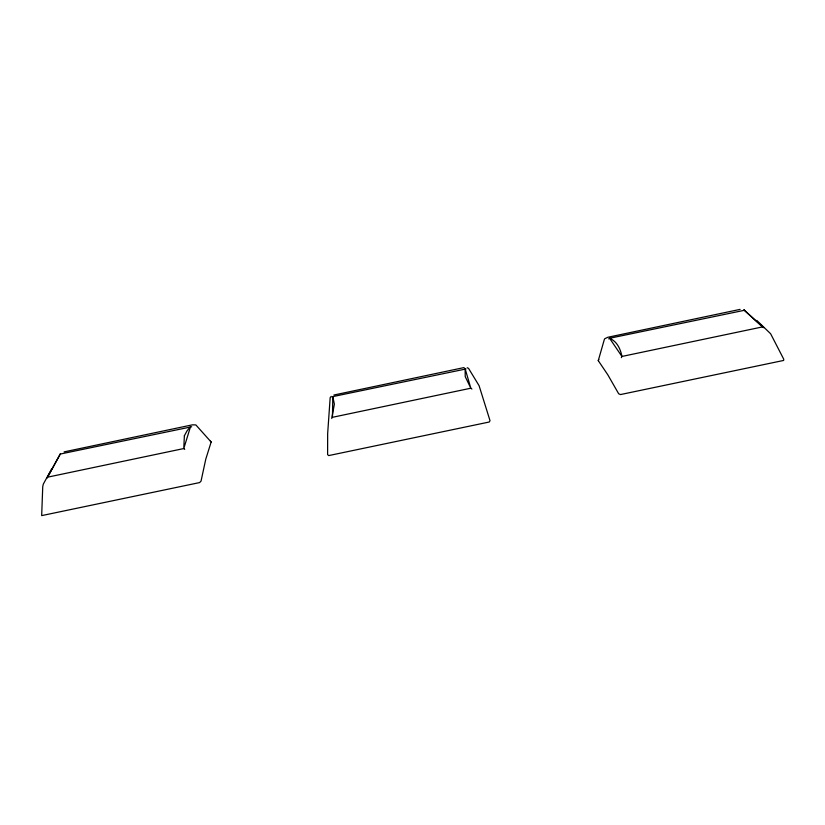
<?xml version="1.0" encoding="UTF-8"?>
<svg xmlns="http://www.w3.org/2000/svg" width="825" height="825" viewBox="0 0 825 825"><rect width="100%" height="100%" fill="white"/><g stroke="black" fill="none" stroke-linecap="round" stroke-linejoin="round"><path stroke-width="1.24" d="M756.762 320.389L770.612 333.733L783.75 359.226L783.626 360.442L620.462 394.567L618.667 393.752L607.829 374.828L598.269 360.638L604.23 339.838L604.725 338.735L607.839 337.27L740.097 309.385M64.123 451.883L192.39 424.844L195.845 424.916L211.148 442.014L205.776 459.154L201.042 481.109L199.598 482.584L41.673 515.615L42.745 486.544L43.323 484.1L51.748 468.724M598.269 360.638L598.775 359.514M621.349 357.637L621.937 356.452C620.493 348.944 617.048 341.406 609.592 338.271L608.685 338.9M331.763 418.492L334.362 404.178L332.805 396.608L466.012 368.961M46.829 478.376L60.256 454.049L191.668 426.783M59.864 454.565L60.256 454.049L47.613 477.17L183.769 448.552L184.738 449.398M332.155 397.176L332.805 396.608L332.454 417.306L470.817 388.214L471.91 389.039M331.248 396.382L330.175 397.598L327.659 433.589L327.608 454.637L328.711 455.586L489.225 422.018L490.019 420.668L479.088 385.688L468.579 368.424L467.228 367.723M333.898 395.02L464.135 367.558M744.635 310.241L609.592 338.271L621.937 356.452L762.578 326.896L763.795 327.7M210.385 441.169L211.148 442.014M465.125 368.723L465.228 376.623L470.817 388.214L465.125 368.723M184.377 435.755L183.769 448.552L190.554 426.587L187.028 430.867L184.377 435.755M762.578 326.896L743.985 309.942L762.578 326.896"/></g></svg>
